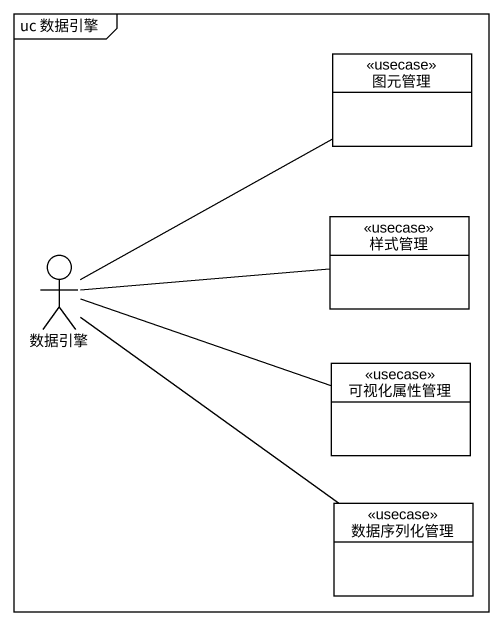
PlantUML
@startuml
mainframe uc 数据引擎
allowmixing
hide circle
hide empty members
class 图元管理 <<usecase>>
class 样式管理 <<usecase>>
actor 数据引擎
class 可视化属性管理 <<usecase>>
class 数据序列化管理 <<usecase>>
数据引擎 -up- 图元管理
数据引擎 -right- 样式管理
数据引擎 -right- 可视化属性管理
数据引擎 -- 数据序列化管理
@enduml
